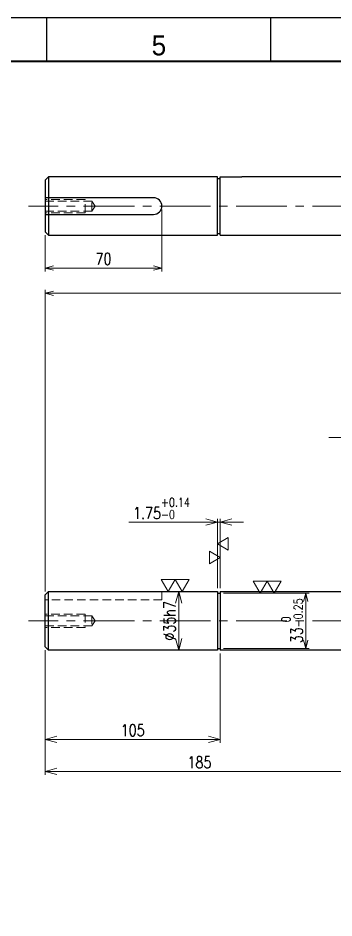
# Model space of a CAD drawing. Header units: millimetres. Extents: x -6 to 4263, y -34 to 1655.
# Drawn here: x 3172 to 3361, y 600 to 1139 of the extents above; entities that cross this region are included whole.
import ezdxf
from ezdxf.enums import TextEntityAlignment as Align

# ---------------------------------------------------------------- set-up
doc = ezdxf.new("R2010")
doc.units = ezdxf.units.MM
doc.header["$LTSCALE"] = 1.6
doc.header["$PDMODE"] = 99
doc.header["$PDSIZE"] = 1
doc.linetypes.add('CENTER2', pattern=[28.575, 19.05, -3.175, 3.175, -3.175])
doc.linetypes.add('HIDDEN2', pattern=[4.7625, 3.175, -1.5875])
for name, color, linetype, lineweight in [('03_かくれ線', 6, 'HIDDEN2', 13), ('04_中心線', 1, 'CENTER2', 9), ('07_寸法線', 3, 'Continuous', 9), ('99_図枠', 7, 'Continuous', 40)]:
    doc.layers.add(name, color=color, linetype=linetype, lineweight=lineweight)
doc.styles.add('寸法用', font='simplex.shx', dxfattribs={"width": 0.8, "bigfont": '@extfont2.shx'})
doc.styles.add('表題用', font='MS PGothic.ttf')
doc.dimstyles.new('機械製図用', dxfattribs={"dimtxt": 3.5, "dimasz": 3.5, "dimexe": 2, "dimexo": 0, "dimgap": 1.2, "dimtad": 1, "dimdsep": 46, "dimtxsty": '寸法用', "dimblk": 'OPEN30', "dimcen": 0, "dimclrd": 256, "dimclre": 256, "dimclrt": 7, "dimazin": 2, "dimtm": 1e-09, "dimtfac": 0.75, "dimtmove": 0, "dimatfit": 3, "dimldrblk": 'OPEN30', "dimfxl": 1, "dimlwd": -1, "dimlwe": -1, "dimarcsym": 0})

# ---------------------------------------------------------------- blocks, each defined once
blk = doc.blocks.new('p1ba01')
for p, q in [((0, 0), (-1.5, 2.6)), ((-1.5, 2.6), (1.5, 2.6)), ((1.5, 2.6), (0, 0))]:
    blk.add_line(p, q)
blk = doc.blocks.new('_Open30')
at = {"color": 0, "linetype": 'ByBlock', "lineweight": -2}
for p, q in [((-1, 0.268), (0, 0)), ((0, 0), (-1, -0.268)), ((0, 0), (-1, 0))]:
    blk.add_line(p, q, dxfattribs=at)
blk = doc.blocks.new('*D319')
at = {"layer": '07_寸法線', "transparency": 16777216}
for p, q in [((3258.04, 1024.58), (3258.04, 987.4)), ((3188.04, 1009.08), (3188.04, 987.4)), ((3193.04, 989.4), (3253.04, 989.4))]:
    blk.add_line(p, q, dxfattribs=at)
at = {"layer": 'Defpoints', "color": 0, "transparency": 16777216}
for p in [(3258.04, 1026.58), (3188.04, 1011.08), (3258.04, 989.4)]:
    blk.add_point(p, dxfattribs=at)
at = {"layer": '07_寸法線', "transparency": 16777216, "xscale": 5, "yscale": 5, "zscale": 5, "rotation": 180}
blk.add_blockref('_Open30', (3188.04, 989.4), dxfattribs=at)
at = {"layer": '07_寸法線', "transparency": 16777216, "xscale": 5, "yscale": 5, "zscale": 5}
blk.add_blockref('_Open30', (3258.04, 989.4), dxfattribs=at)
at = {"layer": '07_寸法線', "color": 7, "transparency": 16777216, "insert": (3223.04, 994.9), "char_height": 7, "attachment_point": 5, "style": '寸法用'}
blk.add_mtext('70', dxfattribs=at)
blk = doc.blocks.new('*D304')
at = {"layer": '07_寸法線', "transparency": 16777216}
for p, q in [((3188.04, 760.44), (3188.04, 704.86)), ((3293.04, 758.44), (3293.04, 704.86)), ((3286.04, 706.86), (3195.04, 706.86))]:
    blk.add_line(p, q, dxfattribs=at)
at = {"layer": 'Defpoints', "color": 0, "transparency": 16777216}
for p in [(3188.04, 762.44), (3293.04, 760.44), (3188.04, 706.86)]:
    blk.add_point(p, dxfattribs=at)
at = {"layer": '07_寸法線', "transparency": 16777216, "xscale": 7, "yscale": 7, "zscale": 7, "rotation": 180}
blk.add_blockref('_Open30', (3188.04, 706.86), dxfattribs=at)
at = {"layer": '07_寸法線', "transparency": 16777216, "xscale": 7, "yscale": 7, "zscale": 7}
blk.add_blockref('_Open30', (3293.04, 706.86), dxfattribs=at)
at = {"layer": '07_寸法線', "color": 7, "transparency": 16777216, "insert": (3240.54, 712.36), "char_height": 7, "attachment_point": 5, "style": '寸法用'}
blk.add_mtext('105', dxfattribs=at)
blk = doc.blocks.new('*D305')
at = {"layer": '07_寸法線', "transparency": 16777216}
for p, q in [((3264.19, 795.44), (3270.16, 795.44)), ((3268.16, 788.44), (3268.16, 767.44)), ((3264.19, 760.44), (3270.16, 760.44))]:
    blk.add_line(p, q, dxfattribs=at)
at = {"layer": 'Defpoints', "color": 0, "transparency": 16777216}
for p in [(3264.19, 795.44), (3264.19, 760.44), (3268.16, 760.44)]:
    blk.add_point(p, dxfattribs=at)
at = {"layer": '07_寸法線', "transparency": 16777216, "xscale": 7, "yscale": 7, "zscale": 7}
for p, rotation in [((3268.16, 795.44), 90), ((3268.16, 760.44), 270)]:
    blk.add_blockref('_Open30', p, dxfattribs=dict(at, rotation=rotation))
at = {"layer": '07_寸法線', "color": 7, "transparency": 16777216, "insert": (3262.66, 777.94), "char_height": 7, "attachment_point": 5, "rotation": 90, "style": '寸法用'}
blk.add_mtext('%%C35h7', dxfattribs=at)
blk = doc.blocks.new('*D306')
at = {"layer": '07_寸法線', "transparency": 16777216}
for p, q in [((3188.04, 795.44), (3188.04, 976.28)), ((3193.04, 974.28), (3638.04, 974.28)), ((3643.04, 795.44), (3643.04, 976.28))]:
    blk.add_line(p, q, dxfattribs=at)
at = {"layer": 'Defpoints', "color": 0, "transparency": 16777216}
for p in [(3643.04, 974.28), (3188.04, 793.44), (3643.04, 793.44)]:
    blk.add_point(p, dxfattribs=at)
at = {"layer": '07_寸法線', "transparency": 16777216, "xscale": 5, "yscale": 5, "zscale": 5, "rotation": 180}
blk.add_blockref('_Open30', (3188.04, 974.28), dxfattribs=at)
at = {"layer": '07_寸法線', "transparency": 16777216, "xscale": 5, "yscale": 5, "zscale": 5}
blk.add_blockref('_Open30', (3643.04, 974.28), dxfattribs=at)
at = {"layer": '07_寸法線', "color": 7, "transparency": 16777216, "insert": (3415.54, 979.78), "char_height": 7, "attachment_point": 5, "style": '寸法用'}
blk.add_mtext('455', dxfattribs=at)
blk = doc.blocks.new('*D301')
at = {"layer": '07_寸法線', "transparency": 16777216}
for p, q in [((3188.04, 760.44), (3188.04, 685.66)), ((3373.04, 750.94), (3373.04, 685.66)), ((3366.04, 687.66), (3195.04, 687.66))]:
    blk.add_line(p, q, dxfattribs=at)
at = {"layer": 'Defpoints', "color": 0, "transparency": 16777216}
for p in [(3188.04, 762.44), (3373.04, 752.94), (3188.04, 687.66)]:
    blk.add_point(p, dxfattribs=at)
at = {"layer": '07_寸法線', "transparency": 16777216, "xscale": 7, "yscale": 7, "zscale": 7, "rotation": 180}
blk.add_blockref('_Open30', (3188.04, 687.66), dxfattribs=at)
at = {"layer": '07_寸法線', "transparency": 16777216, "xscale": 7, "yscale": 7, "zscale": 7}
blk.add_blockref('_Open30', (3373.04, 687.66), dxfattribs=at)
at = {"layer": '07_寸法線', "color": 7, "transparency": 16777216, "insert": (3280.54, 693.16), "char_height": 7, "attachment_point": 5, "style": '寸法用'}
blk.add_mtext('185', dxfattribs=at)
blk = doc.blocks.new('*D302')
at = {"layer": '07_寸法線', "transparency": 16777216}
for p, q in [((3295.04, 794.44), (3346.24, 794.44)), ((3344.24, 789.44), (3344.24, 766.44)), ((3295.04, 761.44), (3346.24, 761.44))]:
    blk.add_line(p, q, dxfattribs=at)
at = {"layer": 'Defpoints', "color": 0, "transparency": 16777216}
for p in [(3293.04, 794.44), (3293.04, 761.44), (3344.24, 761.44)]:
    blk.add_point(p, dxfattribs=at)
at = {"layer": '07_寸法線', "transparency": 16777216, "xscale": 5, "yscale": 5, "zscale": 5}
for p, rotation in [((3344.24, 794.44), 90), ((3344.24, 761.44), 270)]:
    blk.add_blockref('_Open30', p, dxfattribs=dict(at, rotation=rotation))
at = {"layer": '07_寸法線', "color": 7, "transparency": 16777216, "insert": (3336.12, 777.94), "char_height": 7, "attachment_point": 5, "rotation": 90, "style": '寸法用'}
blk.add_mtext('33{\\H5.25;\\S 0^ -0.25;}', dxfattribs=at)
blk = doc.blocks.new('p1ba02')
for p, q in [((-1.5, 2.6), (1.5, 2.6)), ((0, 0), (-1.5, 2.6)), ((1.5, 2.6), (0, 0)), ((3, 0), (1.5, 2.6)), ((1.5, 2.6), (4.5, 2.6)), ((4.5, 2.6), (3, 0))]:
    blk.add_line(p, q)
blk = doc.blocks.new('*D303')
at = {"layer": '07_寸法線', "transparency": 16777216}
for p, q in [((3284.29, 837.17), (3238.29, 837.17)), ((3291.29, 797.44), (3291.29, 839.17)), ((3293.04, 837.17), (3291.29, 837.17)), ((3293.04, 797.44), (3293.04, 839.17)), ((3300.04, 837.17), (3307.04, 837.17))]:
    blk.add_line(p, q, dxfattribs=at)
at = {"layer": 'Defpoints', "color": 0, "transparency": 16777216}
for p in [(3291.29, 837.17), (3291.29, 795.44), (3293.04, 795.44)]:
    blk.add_point(p, dxfattribs=at)
at = {"layer": '07_寸法線', "transparency": 16777216, "xscale": 7, "yscale": 7, "zscale": 7}
blk.add_blockref('_Open30', (3291.29, 837.17), dxfattribs=at)
at = {"layer": '07_寸法線', "transparency": 16777216, "xscale": 7, "yscale": 7, "zscale": 7, "rotation": 180}
blk.add_blockref('_Open30', (3293.04, 837.17), dxfattribs=at)
at = {"layer": '07_寸法線', "color": 7, "transparency": 16777216, "insert": (3257.79, 845.29), "char_height": 7, "attachment_point": 5, "style": '寸法用'}
blk.add_mtext('1.75{\\H5.25;\\S+0.14^ -0;}', dxfattribs=at)

msp = doc.modelspace()

# ---------------------------------------------------------------- linework, layer by layer
for p, q in [((3190.037, 1044.082), (3190.037, 1009.082)), ((3291.287, 1009.082), (3291.287, 1044.082)), ((3291.287, 1043.082), (3293.037, 1043.082)), ((3293.037, 1009.082), (3293.037, 1044.082)), ((3293.037, 1044.082), (3306.037, 1044.082)), ((3291.287, 1010.082), (3293.037, 1010.082)), ((3293.037, 1009.082), (3306.037, 1009.082)), ((3190.037, 760.435), (3190.037, 795.435)), ((3291.287, 795.435), (3291.287, 760.435)), ((3291.287, 794.435), (3293.037, 794.435)), ((3293.037, 795.435), (3293.037, 760.435)), ((3291.287, 761.435), (3293.037, 761.435))]:
    msp.add_line(p, q)
for points in [[(3291.287, 1044.082), (3190.037, 1044.082), (3188.037, 1042.082), (3188.037, 1011.082), (3190.037, 1009.082), (3291.287, 1009.082)], [(3291.287, 760.435), (3190.037, 760.435), (3188.037, 762.435), (3188.037, 793.435), (3190.037, 795.435), (3291.287, 795.435)], [(3293.037, 795.435), (3373.035, 795.435)], [(3373.035, 760.435), (3293.037, 760.435)]]:
    msp.add_lwpolyline(points)
at = {"color": 0}
for points in [[(3373.035, 1044.082), (3306.037, 1044.082)], [(3306.037, 1009.082), (3373.035, 1009.082)]]:
    msp.add_lwpolyline(points, dxfattribs=at)
msp.add_lwpolyline([(3188.037, 1021.582), (3253.037, 1021.582, 1), (3253.037, 1031.582), (3188.037, 1031.582)], format="xyb")
at = {"layer": '03_かくれ線'}
for p, q in [((3212.037, 1030.582), (3188.037, 1030.582)), ((3212.037, 1022.582), (3212.037, 1030.582)), ((3216.037, 1029.582), (3188.037, 1029.582)), ((3216.037, 1023.582), (3216.037, 1029.582)), ((3216.037, 1029.582), (3218.039, 1026.582)), ((3218.039, 1026.582), (3216.037, 1023.582)), ((3216.037, 1023.582), (3188.037, 1023.582)), ((3212.037, 1022.582), (3188.037, 1022.582)), ((3258.037, 790.435), (3258.037, 795.435)), ((3258.037, 790.435), (3188.037, 790.435)), ((3212.037, 781.935), (3188.037, 781.935)), ((3216.037, 780.935), (3188.037, 780.935)), ((3212.037, 781.935), (3212.037, 773.935)), ((3216.037, 780.935), (3216.037, 774.935)), ((3218.039, 777.935), (3216.037, 780.935)), ((3216.037, 774.935), (3218.039, 777.935)), ((3216.037, 774.935), (3188.037, 774.935)), ((3212.037, 773.935), (3188.037, 773.935))]:
    msp.add_line(p, q, dxfattribs=at)
at = {"layer": '04_中心線'}
for p, q in [((3653.035, 1026.582), (3178.037, 1026.582)), ((3358.035, 887.935), (3521.035, 887.935)), ((3653.035, 777.935), (3178.037, 777.935))]:
    msp.add_line(p, q, dxfattribs=at)
at = {"layer": '99_図枠', "lineweight": 25}
for p, q in [((3189.13, 1113.292), (3189.13, 1139.292)), ((3323.39, 1113.292), (3323.39, 1139.292))]:
    msp.add_line(p, q, dxfattribs=at)
at = {"layer": '99_図枠'}
msp.add_lwpolyline([(2730.01, 26), (4237.21, 26), (4237.21, 1113.292), (2730.01, 1113.292)], close=True, dxfattribs=at)
at = {"layer": 'Defpoints'}
msp.add_lwpolyline([(2652.09, 0), (4263.21, 0), (4263.21, 1139.292), (2652.09, 1139.292)], close=True, dxfattribs=at)

# ---------------------------------------------------------------- block references
at = {"layer": '07_寸法線', "yscale": 2.5, "zscale": 2.5}
for p, xscale, rotation in [((3291.287, 824.081), 2.5, 270), ((3293.037, 815.922), -2.5, 89.99999999999993)]:
    msp.add_blockref('p1ba01', p, dxfattribs=dict(at, xscale=xscale, rotation=rotation))
at = {"layer": '07_寸法線', "xscale": -2.8, "yscale": 2.8, "zscale": 2.8}
for p in [(3270.112, 795.435), (3325.339, 794.435)]:
    msp.add_blockref('p1ba02', p, dxfattribs=at)

# ---------------------------------------------------------------- texts
at = {"layer": '99_図枠', "lineweight": 13, "style": '表題用'}
msp.add_text('5', height=12, dxfattribs=at).set_placement((3256.26, 1113.292), align=Align.BOTTOM_CENTER)

# ---------------------------------------------------------------- dimensions: what is measured, and where the dimension line sits
at = {"layer": '07_寸法線'}
for base, p1, p2, angle, override, picture, middle in [((3258.037, 989.402), (3188.037, 1011.082), (3258.037, 1026.582), 180, {"dimtxt": 7, "dimasz": 5, "dimexo": 2, "dimgap": 2}, '*D319', (3223.037, 994.902)), ((3643.035, 974.284), (3188.037, 793.435), (3643.035, 793.435), 180, {"dimtxt": 7, "dimasz": 5, "dimexo": 2, "dimgap": 2}, '*D306', (3415.536, 979.784)), ((3344.241, 761.435), (3293.037, 794.435), (3293.037, 761.435), 90, {"dimtxt": 7, "dimasz": 5, "dimexo": 2, "dimgap": 2, "dimtol": 1, "dimtm": 0.25}, '*D302', (3336.116, 777.935))]:
    dim = msp.add_linear_dim(base=base, p1=p1, p2=p2, angle=angle, dimstyle='機械製図用', override=override, dxfattribs=at)
    dim.commit()
    dim.dimension.update_dxf_attribs({"geometry": picture, "text_midpoint": middle})
for base, p1, p2, override, picture, middle in [((3291.287, 837.168), (3293.037, 795.435), (3291.287, 795.435), {"dimtxt": 7, "dimasz": 7, "dimexo": 2, "dimgap": 2, "dimtol": 1, "dimlim": 0, "dimtp": 0.14, "dimtm": 1e-09}, '*D303', (3257.787, 845.293)), ((3188.037, 706.857), (3293.037, 760.435), (3188.037, 762.435), {"dimtxt": 7, "dimasz": 7, "dimexo": 2, "dimgap": 2}, '*D304', (3240.537, 712.357)), ((3188.037, 687.657), (3373.035, 752.935), (3188.037, 762.435), {"dimtxt": 7, "dimasz": 7, "dimexo": 2, "dimgap": 2}, '*D301', (3280.536, 693.157))]:
    dim = msp.add_linear_dim(base=base, p1=p1, p2=p2, dimstyle='機械製図用', override=override, dxfattribs=at)
    dim.commit()
    dim.dimension.update_dxf_attribs({"geometry": picture, "text_midpoint": middle})
dim = msp.add_linear_dim(base=(3268.164, 760.435), p1=(3264.19, 795.435), p2=(3264.19, 760.435), angle=270, text='%%C<>h7', dimstyle='機械製図用', override={"dimtxt": 7, "dimasz": 7, "dimgap": 2}, dxfattribs=at)
dim.commit()
dim.dimension.update_dxf_attribs({"geometry": '*D305', "text_midpoint": (3262.664, 777.935)})

doc.saveas('drawing.dxf')
